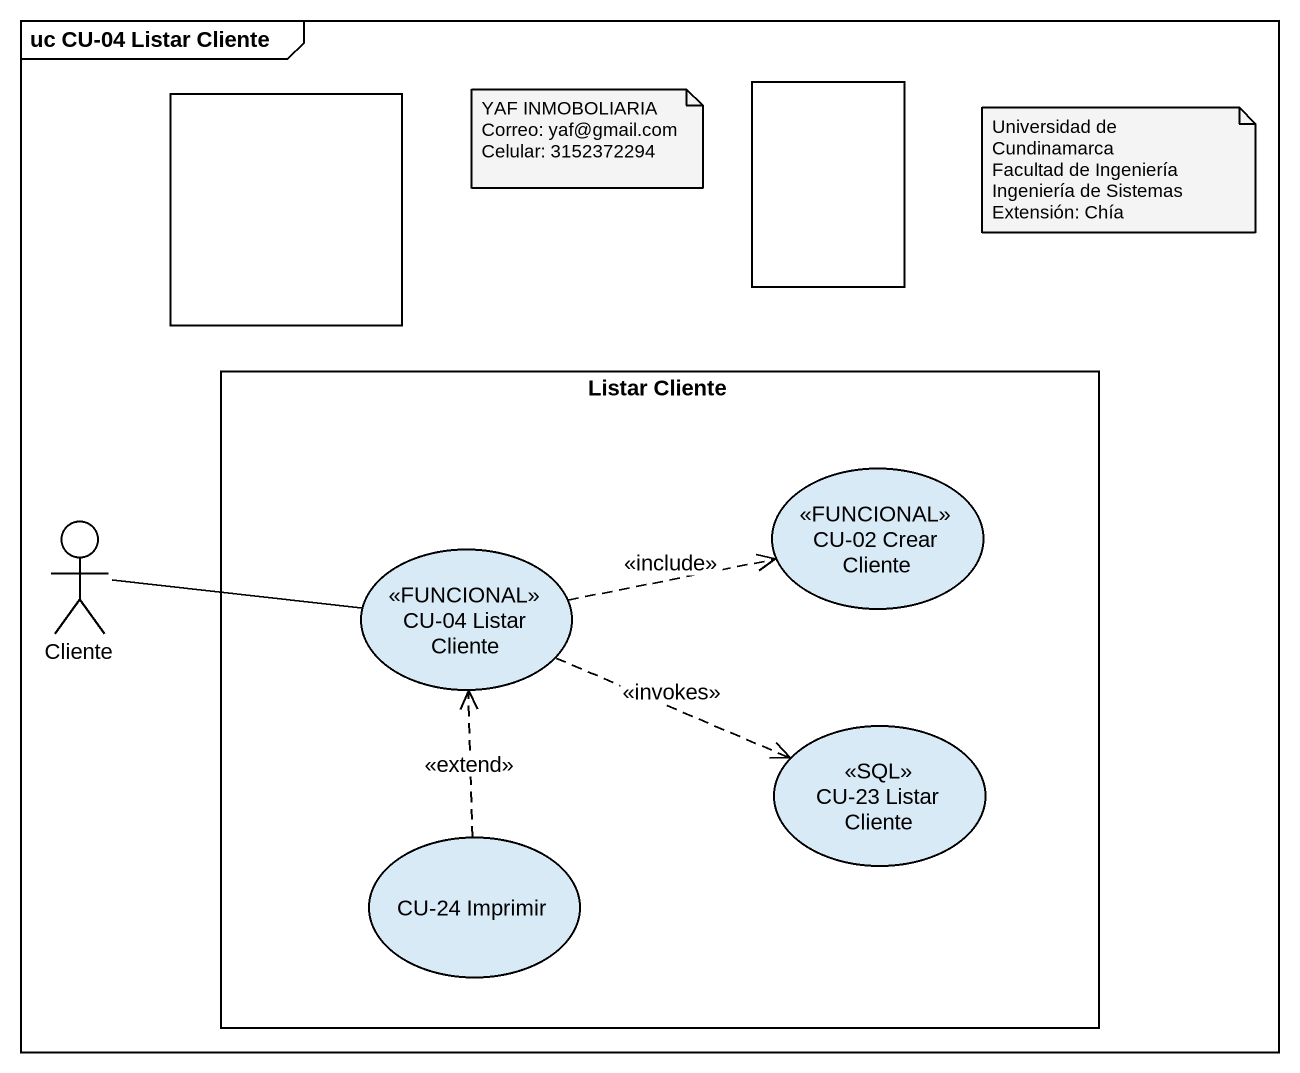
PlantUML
@startuml
mainframe uc CU-04 Listar Cliente
rectangle " " as rectangle1
rectangle " " as rectangle2
rectangle "Listar Cliente" as Listar_Cliente {
  usecase "CU-04 Listar Cliente" as CU_04_Listar_Cliente <<FUNCIONAL>>
  usecase "CU-02 Crear Cliente" as CU_02_Crear_Cliente <<FUNCIONAL>>
  usecase "CU-23 Listar Cliente" as CU_23_Listar_Cliente <<SQL>>
  usecase "CU-24 Imprimir" as CU_24_Imprimir
}
actor Cliente
Cliente -right- CU_04_Listar_Cliente
CU_04_Listar_Cliente .right.> CU_02_Crear_Cliente : <<include>>
CU_04_Listar_Cliente .right.> CU_23_Listar_Cliente : <<invokes>>
CU_24_Imprimir .up.> CU_04_Listar_Cliente : <<extend>>
note as N1
  YAF INMOBOLIARIA
  Correo: yaf@gmail.com
  Celular: 3152372294
end note
note as N2
  Universidad de Cundinamarca
  Facultad de Ingeniería
  Ingeniería de Sistemas
  Extensión: Chía
end note
@enduml
